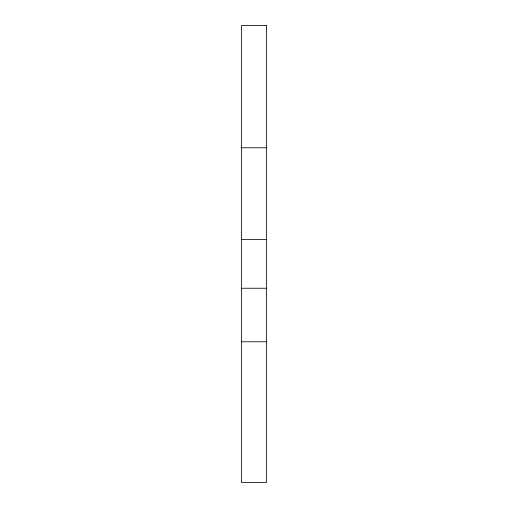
<?xml version="1.0" encoding="UTF-8"?>
<svg xmlns="http://www.w3.org/2000/svg" width="508" height="508" viewBox="0 0 508 508"><rect width="100%" height="100%" fill="white"/><g stroke="black" fill="none" stroke-linecap="round" stroke-linejoin="round"><path stroke-width="0.76" d="M241.573 147.771L266.427 147.771M241.573 239.503L266.427 239.503M241.573 288.246L266.427 288.246M241.573 341.782L266.427 341.782M266.427 25.4L241.573 25.4L241.573 482.6L266.427 482.6L266.427 25.4"/></g></svg>
